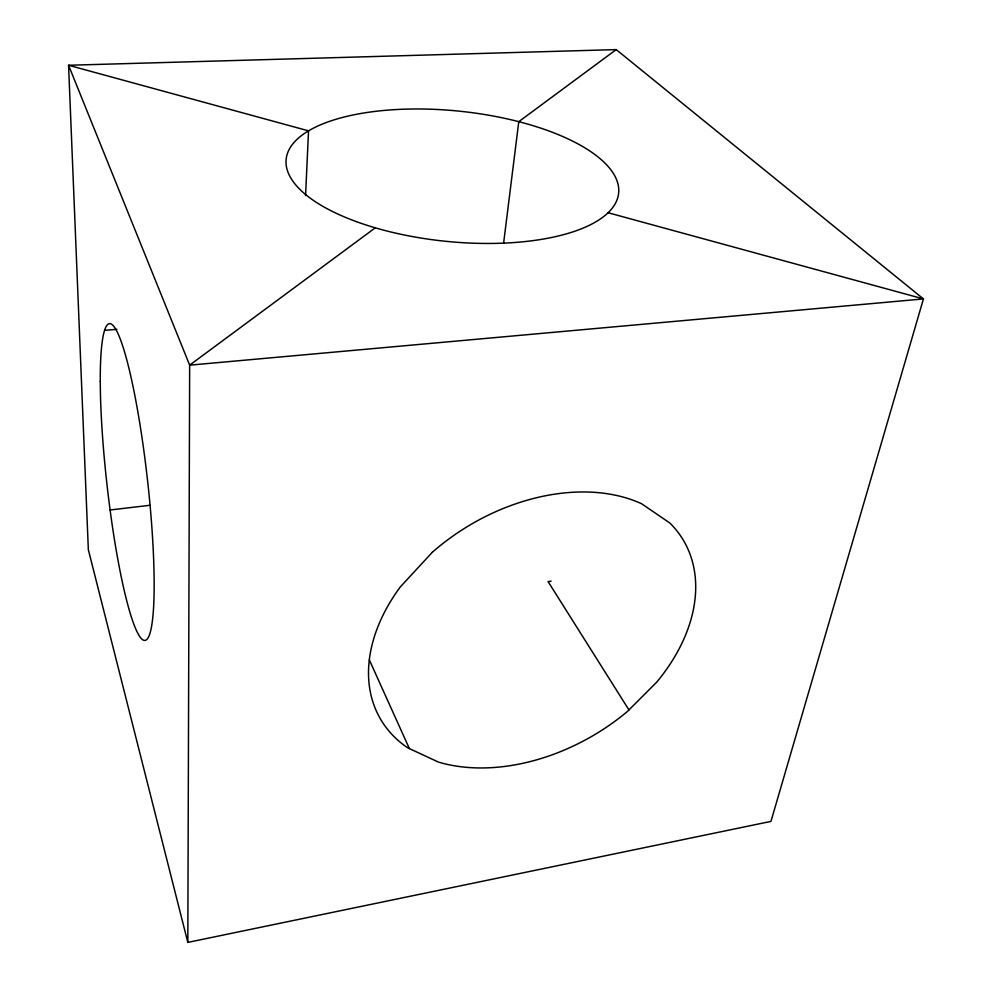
<?xml version="1.0" encoding="UTF-8"?>
<svg xmlns="http://www.w3.org/2000/svg" width="992" height="992" viewBox="0 0 992 992"><rect width="100%" height="100%" fill="white"/><g stroke="black" fill="none" stroke-linecap="round" stroke-linejoin="round"><path stroke-width="1.49" d="M187.823 942.4L189.658 365.155L68.56 65.261L616.206 49.6L923.44 298.927L770.958 821.401L187.823 942.4L88.338 549.68L68.56 65.261L308.537 130.857L305.573 195.647M503.626 243.04L518.779 121.669L616.206 49.6M375.298 227.813L189.658 365.155L923.44 298.927L608.108 212.734M551.155 581.163L548.092 581.597L628.953 709.937M110.137 509.987L149.866 505.288M104.606 330.336L116.92 329.332M369.359 659.953L409.374 748.6M432.239 552.358L400.384 586.842A175.857 121.979 -30.6 0 0 407.712 747.819L438.464 762.104A175.857 121.979 -30.6 0 0 627.39 711.5L656.803 682.05A175.857 121.979 -30.6 0 0 669.873 523.032L641.588 503.738A175.857 121.979 -30.6 0 0 432.239 552.358M356.215 221.576A167.102 65.422 5.8 0 0 618.053 196.528A167.102 65.422 5.8 0 0 382.924 110.546A167.102 65.422 5.8 0 0 356.215 221.576M100.266 381.486A159.352 20.386 83.6 0 0 141.174 638.377A159.352 20.386 83.6 0 0 140.318 426.659A159.352 20.386 83.6 0 0 100.266 381.486"/></g></svg>
